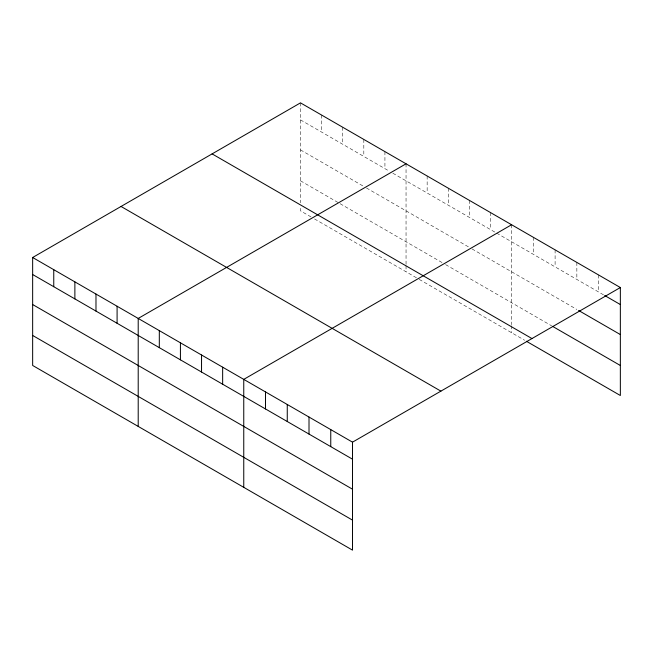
<?xml version="1.0" encoding="UTF-8"?>
<svg xmlns="http://www.w3.org/2000/svg" width="653" height="653" viewBox="0 0 653 653"><rect width="100%" height="100%" fill="white"/><g stroke="black" fill="none" stroke-linecap="round" stroke-linejoin="round"><path stroke-width="0.49" stroke-dasharray="3.27 2.45" d="M300.486 102.864L300.486 202.83M300.486 119.883L389.327 171.176M392.845 173.208L495.766 232.623M496.639 233.129L603.821 295.009M300.486 149.896L362.937 185.95M366.455 187.982L469.376 247.405M472.013 248.924L576.852 309.449M300.486 180.824L442.105 262.579M445.624 264.612L551.622 325.806M311.04 216.927L300.486 210.837L300.486 206.83M314.558 218.959L418.361 278.888M419.234 279.394L524.645 340.254M598.597 274.97L598.597 291.997M576.852 262.416L576.852 279.435M555.099 249.862L555.099 266.881M533.346 237.3L533.346 254.327M511.593 224.746L511.593 324.712M511.593 325.716L511.593 332.72M490.485 212.551L490.485 229.578M469.376 200.365L469.376 217.392M448.26 188.178L448.26 205.197M427.152 175.992L427.152 193.01M406.044 163.805L406.044 264.775M406.044 265.771L406.044 271.779M384.927 151.61L384.927 168.637M363.819 139.424L363.819 156.451M342.711 127.237L342.711 144.256M321.594 115.05L321.594 132.069"/><path stroke-width="0.98" d="M32.65 257.494L352.514 442.163L352.514 550.136L32.65 365.468L32.65 257.494L300.486 102.864L620.35 287.532L620.35 395.506L526.383 341.258M406.044 163.805L138.207 318.435L138.207 426.409M511.593 224.746L243.757 379.377L243.757 487.35M352.514 442.163L620.35 287.532M604.686 295.515L620.35 304.551M578.591 310.461L620.35 334.565M552.487 326.312L620.35 365.492M212.103 153.888L531.966 338.564M121.034 206.462L440.897 391.139M32.65 274.521L352.514 459.19M32.65 304.535L352.514 489.203M32.65 335.454L352.514 520.123M330.761 429.609L330.761 446.628M309.008 417.055L309.008 434.074M287.263 404.493L287.263 421.512M265.51 391.939L265.51 408.958M222.649 367.19L222.649 384.209M201.54 355.003L201.54 372.022M180.424 342.817L180.424 359.836M159.316 330.622L159.316 347.649M117.091 306.249L117.091 323.268M95.983 294.062L95.983 311.081M74.875 281.876L74.875 298.894M53.758 269.681L53.758 286.708"/></g></svg>
